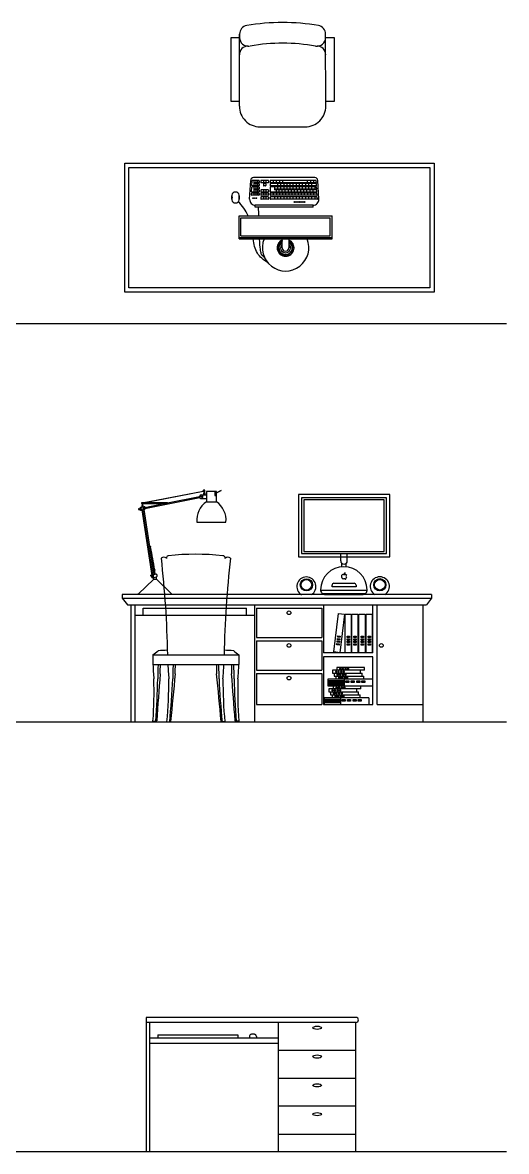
# Model space of a CAD drawing. Header units: millimetres. Extents: x 46 to 20372, y 30 to 14100.
# Drawn here: x 17557 to 20372, y 7532 to 14100 of the extents above; entities that cross this region are included whole.
import ezdxf

# ---------------------------------------------------------------- set-up
doc = ezdxf.new("R2010")
doc.units = ezdxf.units.MM
doc.layers.get('0').update_dxf_attribs({"color": 250})

msp = doc.modelspace()

# ---------------------------------------------------------------- hatches: boundary and pattern name
h = msp.add_hatch()
h.set_pattern_fill('HEX', color=256, scale=25, angle=135, style=0)
h.set_pattern_definition([(135, (23818.575, -806.836), (-3.8273277, -3.8273277), [3.125, -6.25]), (255, (23818.575, -806.836), (5.228227, -1.4008992), [3.125, -6.25]), (195, (23816.3655, -804.6264), (1.4008992, -5.228227), [3.125, -6.25])])
h.paths.add_polyline_path([(19106.7, 12834.6), (19106.7, 12823.5, -3.823416), (19068.3, 12823.5), (19068.3, 12834.6, 4.924372)])
h = msp.add_hatch()
h.set_pattern_fill('ANSI31', color=256, scale=100, angle=45, style=0)
h.set_pattern_definition([(90, (7099.237, 5752.57), (-12.5, 2e-15), [])])
h.paths.add_polyline_path([(19301.1, 10778.1, 0.174259), (19318.9, 10771.7), (19533.9, 10771.7, 0.174259), (19551.6, 10778.1)])

# ---------------------------------------------------------------- linework, layer by layer
for p, q in [((18818.7, 13613.1), (18819.7, 14033.1)), ((19321.3, 13613.1), (19320.4, 14033.1)), ((18878.4, 13071.7), (18884.4, 13181.6)), ((18889.6, 13115.1), (18891.1, 13142.8)), ((18891.5, 13151.6), (18893, 13179.3)), ((18931.9, 13144.6), (18892.9, 13144.6)), ((18931.9, 13149.6), (18893.4, 13149.6)), ((18931.9, 13181.1), (18894.9, 13181.1)), ((19258.4, 13198.1), (18900.9, 13198.1)), ((18903.3, 13181.1), (18903.3, 13149.6)), ((18931.9, 13167.9), (18903.3, 13167.9)), ((18931.9, 13162.8), (18903.3, 13162.8)), ((18903.3, 13144.6), (18903.3, 13113.1)), ((18913.5, 13181.1), (18913.5, 13167.9)), ((18913.5, 13162.8), (18913.5, 13149.6)), ((18913.5, 13144.6), (18913.5, 13131.4)), ((18923.6, 13181.1), (18923.6, 13167.9)), ((18923.6, 13162.8), (18923.6, 13149.6)), ((18923.6, 13144.6), (18923.6, 13131.4)), ((18933.8, 13179.2), (18933.8, 13169.8)), ((18933.8, 13161), (18933.8, 13151.5)), ((18933.8, 13142.7), (18933.8, 13133.2)), ((18943.4, 13179.2), (18943.4, 13169.8)), ((18986, 13181.1), (18945.2, 13181.1)), ((18986, 13167.9), (18945.2, 13167.9)), ((18958.2, 13181.1), (18958.2, 13167.9)), ((18958.2, 13161), (18958.2, 13151.5)), ((18971.2, 13162.8), (18960.1, 13162.8)), ((18971.2, 13149.6), (18960.1, 13149.6)), ((18973, 13181.1), (18973, 13167.9)), ((18973, 13161), (18973, 13151.5)), ((18987.9, 13179.2), (18987.9, 13169.8)), ((18997.5, 13179.2), (18997.5, 13169.8)), ((18997.5, 13161), (18997.5, 13151.5)), ((18997.5, 13142.7), (18997.5, 13115)), ((19264.3, 13181.1), (18999.3, 13181.1)), ((19264.8, 13167.9), (18999.3, 13167.9)), ((19265.3, 13162.8), (18999.3, 13162.8)), ((19265.8, 13149.6), (18999.3, 13149.6)), ((19266.3, 13144.6), (18999.3, 13144.6)), ((19015.2, 13181.1), (19015.2, 13167.9)), ((19022.2, 13144.6), (19022.2, 13126.3)), ((19033.3, 13181.1), (19033.3, 13167.9)), ((19040.2, 13162.8), (19040.2, 13149.6)), ((19040.2, 13144.6), (19040.2, 13131.4)), ((19051.3, 13181.1), (19051.3, 13167.9)), ((19058.3, 13162.8), (19058.3, 13149.6)), ((19058.3, 13144.6), (19058.3, 13131.4)), ((19069.4, 13181.1), (19069.4, 13167.9)), ((19076.4, 13162.8), (19076.4, 13149.6)), ((19076.4, 13144.6), (19076.4, 13131.4)), ((19094.4, 13162.8), (19094.4, 13149.6)), ((19094.4, 13144.6), (19094.4, 13131.4)), ((19112.5, 13162.8), (19112.5, 13149.6)), ((19112.5, 13144.6), (19112.5, 13131.4)), ((19130.5, 13162.8), (19130.5, 13149.6)), ((19130.5, 13144.6), (19130.5, 13131.4)), ((19148.6, 13162.8), (19148.6, 13149.6)), ((19148.6, 13144.6), (19148.6, 13131.4)), ((19166.7, 13162.8), (19166.7, 13149.6)), ((19166.7, 13144.6), (19166.7, 13131.4)), ((19184.7, 13162.8), (19184.7, 13149.6)), ((19184.7, 13144.6), (19184.7, 13131.4)), ((19202.8, 13162.8), (19202.8, 13149.6)), ((19202.8, 13144.6), (19202.8, 13131.4)), ((19213.9, 13181.1), (19213.9, 13167.9)), ((19220.8, 13162.8), (19220.8, 13149.6)), ((19220.8, 13144.6), (19220.8, 13131.4)), ((19231.9, 13181.1), (19231.9, 13167.9)), ((19238.9, 13162.8), (19238.9, 13149.6)), ((19238.9, 13144.6), (19238.9, 13131.4)), ((19250.2, 13181.1), (19250.2, 13167.9)), ((19257.2, 13144.6), (19257.2, 13131.4)), ((19266.7, 13169.9), (19266.2, 13179.3)), ((19267.7, 13151.6), (19267.1, 13161.1)), ((19268.6, 13133.3), (19268.1, 13142.8)), ((19280.8, 13071.7), (19274.9, 13181.6)), ((18774, 13072.9), (18774, 13091.2)), ((18818.3, 13091.2), (18818.3, 13072.9)), ((18888.6, 13096.8), (18889.1, 13106.3)), ((18931.9, 13094.8), (18890.5, 13094.8)), ((18931.9, 13108), (18891, 13108)), ((18931.9, 13113.1), (18891.4, 13113.1)), ((18931.9, 13131.4), (18903.3, 13131.4)), ((18931.9, 13126.3), (18903.3, 13126.3)), ((18903.3, 13108), (18903.3, 13094.8)), ((18913.5, 13126.3), (18913.5, 13113.1)), ((18913.5, 13108), (18913.5, 13094.8)), ((18923.6, 13126.3), (18923.6, 13113.1)), ((18923.6, 13108), (18923.6, 13094.8)), ((18933.8, 13124.4), (18933.8, 13115)), ((18933.8, 13106.2), (18933.8, 13096.7)), ((18943.4, 13124.4), (18943.4, 13115)), ((18943.4, 13106.2), (18943.4, 13096.7)), ((18943.4, 13083.4), (18943.4, 13073.9)), ((18986, 13126.3), (18945.2, 13126.3)), ((18986, 13113.1), (18945.2, 13113.1)), ((18986, 13108), (18945.2, 13108)), ((18986, 13094.8), (18945.2, 13094.8)), ((18986, 13085.3), (18945.2, 13085.3)), ((18986, 13072.1), (18945.2, 13072.1)), ((18958.2, 13126.3), (18958.2, 13113.1)), ((18958.2, 13108), (18958.2, 13094.8)), ((18958.2, 13085.3), (18958.2, 13072.1)), ((18973, 13126.3), (18973, 13113.1)), ((18973, 13108), (18973, 13094.8)), ((18973, 13085.3), (18973, 13072.1)), ((18987.9, 13124.4), (18987.9, 13115)), ((18987.9, 13106.2), (18987.9, 13096.7)), ((18987.9, 13083.4), (18987.9, 13073.9)), ((18997.5, 13106.2), (18997.5, 13096.7)), ((18997.5, 13083.4), (18997.5, 13073.9)), ((19267.8, 13113.1), (18999.3, 13113.1)), ((19268.2, 13108), (18999.3, 13108)), ((19268.8, 13094.8), (18999.3, 13094.8)), ((19270.2, 13085.3), (18999.3, 13085.3)), ((19270.7, 13072.1), (18999.3, 13072.1)), ((19015.6, 13108), (19015.6, 13094.8)), ((19266.8, 13131.4), (19022.2, 13131.4)), ((19267.3, 13126.3), (19022.2, 13126.3)), ((19022.2, 13085.3), (19022.2, 13072.1)), ((19031.7, 13126.3), (19031.7, 13113.1)), ((19033.7, 13108), (19033.7, 13094.8)), ((19040.2, 13085.3), (19040.2, 13072.1)), ((19047.4, 13126.3), (19047.4, 13113.1)), ((19051.8, 13108), (19051.8, 13094.8)), ((19058.3, 13085.3), (19058.3, 13072.1)), ((19065.4, 13126.3), (19065.4, 13113.1)), ((19069.8, 13108), (19069.8, 13094.8)), ((19076.4, 13085.3), (19076.4, 13072.1)), ((19083.5, 13126.3), (19083.5, 13113.1)), ((19087.9, 13108), (19087.9, 13094.8)), ((19094.4, 13085.3), (19094.4, 13072.1)), ((19101.5, 13126.3), (19101.5, 13113.1)), ((19105.9, 13108), (19105.9, 13094.8)), ((19112.5, 13085.3), (19112.5, 13072.1)), ((19119.6, 13126.3), (19119.6, 13113.1)), ((19124, 13108), (19124, 13094.8)), ((19130.5, 13085.3), (19130.5, 13072.1)), ((19137.7, 13126.3), (19137.7, 13113.1)), ((19142.1, 13108), (19142.1, 13094.8)), ((19148.6, 13085.3), (19148.6, 13072.1)), ((19155.7, 13126.3), (19155.7, 13113.1)), ((19160.1, 13108), (19160.1, 13094.8)), ((19166.7, 13085.3), (19166.7, 13072.1)), ((19173.8, 13126.3), (19173.8, 13113.1)), ((19178.2, 13108), (19178.2, 13094.8)), ((19184.7, 13085.3), (19184.7, 13072.1)), ((19191.8, 13126.3), (19191.8, 13113.1)), ((19196.2, 13108), (19196.2, 13094.8)), ((19202.8, 13085.3), (19202.8, 13072.1)), ((19209.9, 13126.3), (19209.9, 13113.1)), ((19214.3, 13108), (19214.3, 13094.8)), ((19220.8, 13085.3), (19220.8, 13072.1)), ((19228, 13126.3), (19228, 13113.1)), ((19232.4, 13108), (19232.4, 13094.8)), ((19238.9, 13085.3), (19238.9, 13072.1)), ((19246, 13126.3), (19246, 13113.1)), ((19250.6, 13108), (19250.6, 13094.8)), ((19257.2, 13085.3), (19257.2, 13072.1)), ((19269.6, 13115.1), (19269.1, 13124.5)), ((19270.6, 13096.8), (19270.1, 13106.3)), ((19272.6, 13074), (19272.1, 13083.5)), ((19247.8, 13036.9), (18911.4, 13036.9)), ((18911.4, 13025.1), (18911.4, 13036.9)), ((19247.8, 13025.1), (18911.4, 13025.1)), ((19247.8, 13025.1), (19247.8, 13036.9)), ((18817.5, 12975.3), (19357.5, 12975.3)), ((18817.5, 12841.1), (18817.5, 12975.3)), ((18827.5, 12963.2), (19347.5, 12963.2)), ((18827.5, 12859.3), (18827.5, 12963.2)), ((19347.5, 12859.3), (19347.5, 12963.2)), ((19357.5, 12841.1), (19357.5, 12975.3)), ((18817.5, 12849.7), (19357.5, 12849.7)), ((18817.5, 12841.1), (19357.5, 12841.1)), ((18827.5, 12859.3), (19347.5, 12859.3)), ((19068.3, 12789.4), (19068.3, 12841.1)), ((19106.7, 12841.1), (19106.7, 12789.4)), ((46.1, 12349.5), (20372.3, 12349.5)), ((18253.3, 11305.4), (18607.3, 11373.8)), ((18259.1, 11305.2), (18607.5, 11372.5)), ((18615.3, 11379.3), (18609, 11378.3)), ((18609.2, 11378.4), (18609.2, 11378.3)), ((18609.3, 11372.7), (18616, 11373.9)), ((18611.9, 11373), (18610.7, 11351.3)), ((18612, 11378.8), (18612, 11378.8)), ((18615.4, 11373.8), (18616.7, 11351.3)), ((18685.1, 11371.4), (18626.6, 11371.4)), ((18626.6, 11371.4), (18626.6, 11311.7)), ((18676.7, 11371.4), (18676.7, 11347.8)), ((18679.4, 11361.4), (18712.1, 11378.1)), ((18712.1, 11377.3), (18679.4, 11360.6)), ((18679.4, 11347.8), (18679.4, 11371.4)), ((18685.1, 11311.7), (18685.1, 11371.4)), ((18712.1, 11378.1), (18712.1, 11377.3)), ((18250.8, 11301.5), (18253.2, 11301.6)), ((18253.2, 11305.5), (18251.2, 11305.5)), ((18252.8, 11301.6), (18251.5, 11279.4)), ((18254.2, 11302.5), (18254.3, 11305.1)), ((18254.5, 11302.5), (18257.1, 11280.7)), ((18257.5, 11302.4), (18257.6, 11305.2)), ((18258.1, 11277.1), (18380.3, 11301.3)), ((18259.5, 11270.6), (18588.3, 11335.6)), ((18260.8, 11302.2), (18260.9, 11305.2)), ((18264.1, 11302.1), (18264.3, 11305.2)), ((18267.5, 11302), (18267.6, 11305.3)), ((18270.8, 11301.9), (18270.9, 11305.3)), ((18274.1, 11301.7), (18274.2, 11305.3)), ((18277.4, 11301.6), (18277.5, 11305.4)), ((18280.7, 11301.5), (18280.9, 11305.4)), ((18284, 11301.4), (18284.2, 11305.4)), ((18287.3, 11301.3), (18287.5, 11305.4)), ((18290.7, 11301.3), (18290.8, 11305.4)), ((18294, 11301.2), (18294.1, 11305.4)), ((18297.3, 11301.1), (18297.5, 11305.5)), ((18300.6, 11301), (18300.8, 11305.5)), ((18303.9, 11301), (18304.1, 11305.5)), ((18307.2, 11300.9), (18307.4, 11305.5)), ((18310.6, 11300.9), (18310.7, 11305.5)), ((18313.9, 11300.8), (18314.1, 11305.5)), ((18317.2, 11300.8), (18317.4, 11305.5)), ((18320.5, 11300.8), (18320.7, 11305.5)), ((18323.8, 11300.8), (18324, 11305.5)), ((18327.2, 11300.7), (18327.3, 11305.5)), ((18330.5, 11300.7), (18330.7, 11305.5)), ((18333.8, 11300.7), (18334, 11305.5)), ((18337.1, 11300.7), (18337.3, 11305.5)), ((18340.4, 11300.7), (18340.6, 11305.4)), ((18343.7, 11300.8), (18343.9, 11305.4)), ((18347.1, 11300.8), (18347.2, 11305.4)), ((18350.4, 11300.8), (18350.6, 11305.4)), ((18353.7, 11300.8), (18353.9, 11305.4)), ((18357, 11300.9), (18357.2, 11305.3)), ((18360.3, 11300.9), (18360.5, 11305.3)), ((18363.7, 11301), (18363.8, 11305.3)), ((18367, 11301), (18367.2, 11305.3)), ((18370.3, 11301.1), (18370.5, 11305.2)), ((18373.6, 11301.2), (18373.8, 11305.2)), ((18377, 11301.3), (18377.1, 11305.2)), ((18380.3, 11301.3), (18380.4, 11305.1)), ((18383.6, 11301.4), (18383.7, 11305.1)), ((18386.9, 11301.5), (18387.1, 11305.1)), ((18390.3, 11301.6), (18390.4, 11305)), ((18393.6, 11301.7), (18393.7, 11305)), ((18396.9, 11301.9), (18397, 11304.9)), ((18400.5, 11305.5), (18406.1, 11305.4)), ((18400.8, 11305.4), (18587.3, 11342)), ((18406.3, 11302), (18400.9, 11301.9)), ((18594, 11337.7), (18593.5, 11338)), ((18597.8, 11343.7), (18594, 11337.7)), ((18595.9, 11329.8), (18626.6, 11329.8)), ((18596.4, 11351.3), (18626.6, 11351.3)), ((18597.3, 11344), (18597.8, 11343.8)), ((18626.6, 11311.7), (18685.1, 11311.7)), ((18676.7, 11347.8), (18679.4, 11347.8)), ((18232.4, 11266.2), (18238.9, 11266.2)), ((18232.7, 11270.1), (18237.8, 11270.1)), ((18242.4, 11272.1), (18242.9, 11272.4)), ((18245, 11267.8), (18242.4, 11272.1)), ((18242.9, 11272.4), (18245.5, 11268.2)), ((18265.5, 11282.6), (18243.3, 11277.5)), ((18245.5, 11268.2), (18245, 11267.8)), ((18245.3, 11262.4), (18268.1, 11268.2)), ((18251.5, 11264), (18309.7, 10883.3)), ((18252.8, 11264.3), (18310.9, 10884.2)), ((18254, 11264.6), (18312.2, 10884.7)), ((18261.8, 11266.6), (18320, 10886.5)), ((18571.3, 11192.3), (18740.4, 11192.3)), ((18301.3, 11050.6), (18294.9, 11050.6)), ((18301.6, 11046.7), (18295.5, 11046.7)), ((18298.6, 11042), (18301.8, 11045.2)), ((18299.7, 11036), (18303.1, 11039.4)), ((18300.8, 11030.1), (18304.3, 11033.6)), ((18301.9, 11024.1), (18305.6, 11027.8)), ((18303, 11018.2), (18306.8, 11022)), ((18304.1, 11012.3), (18308, 11016.2)), ((18305.2, 11006.3), (18309.2, 11010.3)), ((18306.3, 11000.4), (18310.3, 11004.5)), ((18307.4, 10994.5), (18311.5, 10998.6)), ((18308.5, 10988.5), (18312.6, 10992.7)), ((18309.6, 10982.6), (18313.7, 10986.8)), ((18310.7, 10976.7), (18314.8, 10980.8)), ((18311.9, 10970.8), (18315.9, 10974.9)), ((18394.8, 10988), (18394.8, 10980.8)), ((18736.6, 10980.8), (18736.6, 10983)), ((19408.1, 10968), (19408.1, 11010.4)), ((19446.5, 10968), (19446.5, 11010.4)), ((18313, 10964.9), (18317, 10968.9)), ((18314.1, 10959), (18318, 10962.9)), ((18315.3, 10953.1), (18319.1, 10956.9)), ((18316.4, 10947.2), (18320.1, 10950.9)), ((18317.6, 10941.4), (18321.1, 10944.8)), ((18318.8, 10935.5), (18322, 10938.8)), ((18319.9, 10929.6), (18323, 10932.7)), ((18322, 10911.1), (18320.8, 10886.7)), ((18321.1, 10923.7), (18323.9, 10926.6)), ((18327.2, 10916.7), (18321.5, 10915)), ((18322.3, 10917.9), (18324.8, 10920.5)), ((18322.3, 10911.1), (18328.1, 10913)), ((18323.8, 10911.6), (18326.3, 10887.9)), ((19414.5, 10933), (19414.5, 10953.7)), ((19440.1, 10932.8), (19440.1, 10953.7)), ((18320.8, 10860.6), (18229.2, 10774.3)), ((18303.1, 10880.1), (18307.4, 10880.1)), ((18303.5, 10884), (18309.6, 10884)), ((18310.9, 10877.5), (18311.1, 10878.1)), ((18315.6, 10875.9), (18310.9, 10877.5)), ((18311, 10878.1), (18315.7, 10876.5)), ((18334.7, 10889.9), (18312.5, 10884.8)), ((18314.6, 10869.7), (18337.3, 10875.5)), ((18315.7, 10876.5), (18315.6, 10875.9)), ((18320.8, 10860.6), (18320.8, 10871.3)), ((18320.8, 10860.6), (18336.7, 10860.6)), ((18336.7, 10860.6), (18336.7, 10875.3)), ((18425.6, 10774.3), (18336.7, 10860.6)), ((18227.9, 10773), (18227.9, 10771.7)), ((18229.2, 10774.3), (18425.6, 10774.3)), ((18426.9, 10771.7), (18426.9, 10773)), ((19290.9, 10798.1), (19561.8, 10798.1)), ((19301.1, 10778.1), (19551.6, 10778.1)), ((19357.9, 10816.1), (19357.9, 10826.2)), ((19497.7, 10816.1), (19357.9, 10816.1)), ((19369.1, 10837.3), (19486.5, 10837.3)), ((19497.7, 10826.2), (19497.7, 10816.1)), ((19936.4, 10771.7), (18137.4, 10771.7)), ((18137.4, 10771.7), (18137.4, 10751.7)), ((18137.4, 10751.7), (19936.4, 10751.7)), ((18137.4, 10751.7), (18167.4, 10711.7)), ((18167.4, 10711.7), (19907.4, 10711.7)), ((18187.4, 10711.7), (18187.4, 10031.7)), ((18211.4, 10031.7), (18211.4, 10711.7)), ((18907.4, 10711.7), (18907.4, 10031.7)), ((19307.4, 10711.7), (19307.4, 10433.7)), ((19318.9, 10771.7), (19533.9, 10771.7)), ((19595.4, 10433.7), (19595.4, 10711.7)), ((19619.4, 10131.7), (19619.4, 10711.7)), ((19886.4, 10711.7), (19886.4, 10031.7)), ((19936.4, 10751.7), (19906.4, 10711.7)), ((19936.4, 10771.7), (19936.4, 10751.7)), ((18211.4, 10651.7), (18907.4, 10651.7)), ((18259.4, 10651.7), (18259.4, 10691.7)), ((18259.4, 10691.7), (18859.4, 10691.7)), ((18859.4, 10651.7), (18859.4, 10691.7)), ((18917.4, 10691.7), (18917.4, 10521.7)), ((18917.4, 10691.7), (19297.4, 10691.7)), ((19297.4, 10691.7), (19297.4, 10521.7)), ((19368.5, 10437.9), (19395.1, 10661.1)), ((19395.1, 10661.1), (19430.5, 10656.8)), ((19430.5, 10656.8), (19404, 10433.7)), ((19433.6, 10433.7), (19433.6, 10658.4)), ((19433.6, 10658.4), (19469.2, 10658.4)), ((19469.2, 10658.4), (19469.2, 10433.7)), ((19473, 10433.7), (19473, 10658.4)), ((19473, 10658.4), (19508.7, 10658.4)), ((19508.7, 10658.4), (19508.7, 10433.7)), ((19514.4, 10433.7), (19514.4, 10658.4)), ((19514.4, 10658.4), (19550, 10658.4)), ((19550, 10658.4), (19550, 10433.7)), ((19555.7, 10658.4), (19591.4, 10658.4)), ((19555.7, 10433.7), (19555.7, 10658.4)), ((19591.4, 10658.4), (19591.4, 10433.7)), ((18917.4, 10521.7), (19297.4, 10521.7)), ((19389, 10509.1), (19389.9, 10516.3)), ((19389.9, 10516.3), (19403.3, 10514.7)), ((19390.9, 10524.7), (19391.7, 10532)), ((19404.3, 10523.1), (19390.9, 10524.7)), ((19391.7, 10532), (19405.1, 10530.4)), ((19403.3, 10514.7), (19402.4, 10507.5)), ((19405.1, 10530.4), (19404.3, 10523.1)), ((19445.5, 10522.6), (19445.5, 10529.9)), ((19445.5, 10529.9), (19459, 10529.9)), ((19459, 10522.6), (19445.5, 10522.6)), ((19445.5, 10506.8), (19445.5, 10514.1)), ((19445.5, 10514.1), (19459, 10514.1)), ((19459, 10529.9), (19459, 10522.6)), ((19459, 10514.1), (19459, 10506.8)), ((19484.9, 10522.6), (19484.9, 10529.9)), ((19484.9, 10529.9), (19498.4, 10529.9)), ((19498.4, 10522.6), (19484.9, 10522.6)), ((19484.9, 10506.8), (19484.9, 10514.1)), ((19484.9, 10514.1), (19498.4, 10514.1)), ((19498.4, 10529.9), (19498.4, 10522.6)), ((19498.4, 10514.1), (19498.4, 10506.8)), ((19526.3, 10522.6), (19526.3, 10529.9)), ((19526.3, 10529.9), (19539.8, 10529.9)), ((19539.8, 10522.6), (19526.3, 10522.6)), ((19526.3, 10506.8), (19526.3, 10514.1)), ((19526.3, 10514.1), (19539.8, 10514.1)), ((19539.8, 10529.9), (19539.8, 10522.6)), ((19539.8, 10514.1), (19539.8, 10506.8)), ((19567.6, 10522.6), (19567.6, 10529.9)), ((19567.6, 10529.9), (19581.1, 10529.9)), ((19581.1, 10522.6), (19567.6, 10522.6)), ((19567.6, 10506.8), (19567.6, 10514.1)), ((19567.6, 10514.1), (19581.1, 10514.1)), ((19581.1, 10529.9), (19581.1, 10522.6)), ((19581.1, 10514.1), (19581.1, 10506.8)), ((18917.4, 10501.7), (19297.4, 10501.7)), ((18917.4, 10501.7), (18917.4, 10331.7)), ((19297.4, 10501.7), (19297.4, 10331.7)), ((19385.5, 10479.5), (19386.3, 10486.7)), ((19398.9, 10477.9), (19385.5, 10479.5)), ((19386.3, 10486.7), (19399.8, 10485.1)), ((19387.3, 10495.2), (19388.2, 10502.4)), ((19400.8, 10493.6), (19387.3, 10495.2)), ((19388.2, 10502.4), (19401.6, 10500.8)), ((19402.4, 10507.5), (19389, 10509.1)), ((19399.8, 10485.1), (19398.9, 10477.9)), ((19401.6, 10500.8), (19400.8, 10493.6)), ((19459, 10506.8), (19445.5, 10506.8)), ((19445.5, 10492.8), (19445.5, 10500.1)), ((19445.5, 10500.1), (19459, 10500.1)), ((19459, 10492.8), (19445.5, 10492.8)), ((19445.5, 10477), (19445.5, 10484.3)), ((19445.5, 10484.3), (19459, 10484.3)), ((19459, 10477), (19445.5, 10477)), ((19459, 10500.1), (19459, 10492.8)), ((19459, 10484.3), (19459, 10477)), ((19498.4, 10506.8), (19484.9, 10506.8)), ((19484.9, 10492.8), (19484.9, 10500.1)), ((19484.9, 10500.1), (19498.4, 10500.1)), ((19498.4, 10492.8), (19484.9, 10492.8)), ((19484.9, 10477), (19484.9, 10484.3)), ((19484.9, 10484.3), (19498.4, 10484.3)), ((19498.4, 10477), (19484.9, 10477)), ((19498.4, 10500.1), (19498.4, 10492.8)), ((19498.4, 10484.3), (19498.4, 10477)), ((19539.8, 10506.8), (19526.3, 10506.8)), ((19526.3, 10492.8), (19526.3, 10500.1)), ((19526.3, 10500.1), (19539.8, 10500.1)), ((19539.8, 10492.8), (19526.3, 10492.8)), ((19526.3, 10477), (19526.3, 10484.3)), ((19526.3, 10484.3), (19539.8, 10484.3)), ((19539.8, 10477), (19526.3, 10477)), ((19539.8, 10500.1), (19539.8, 10492.8)), ((19539.8, 10484.3), (19539.8, 10477)), ((19581.1, 10506.8), (19567.6, 10506.8)), ((19567.6, 10492.8), (19567.6, 10500.1)), ((19567.6, 10500.1), (19581.1, 10500.1)), ((19581.1, 10492.8), (19567.6, 10492.8)), ((19567.6, 10477), (19567.6, 10484.3)), ((19567.6, 10484.3), (19581.1, 10484.3)), ((19581.1, 10477), (19567.6, 10477)), ((19581.1, 10500.1), (19581.1, 10492.8)), ((19581.1, 10484.3), (19581.1, 10477)), ((18315.7, 10421.6), (18815.7, 10421.6)), ((18315.7, 10421.6), (18315.7, 10363.9)), ((18815.7, 10421.6), (18815.7, 10363.9)), ((19595.4, 10433.7), (19307.4, 10433.7)), ((19307.4, 10409.7), (19307.4, 10131.7)), ((19595.4, 10409.7), (19307.4, 10409.7)), ((19404, 10433.7), (19368.5, 10437.9)), ((19595.4, 10131.7), (19595.4, 10409.7)), ((18315.7, 10363.9), (18815.7, 10363.9)), ((18917.4, 10331.7), (19297.4, 10331.7)), ((19547.5, 10331.2), (19360.9, 10331.2)), ((19360.9, 10331.2), (19360.9, 10314.1)), ((19360.9, 10314.1), (19532.8, 10314.1)), ((19370, 10314.1), (19370, 10297.1)), ((19377, 10324.8), (19377, 10319.7)), ((19385.6, 10324.8), (19377, 10324.8)), ((19377, 10319.7), (19385.6, 10319.7)), ((19547.5, 10348.2), (19384.8, 10348.2)), ((19384.8, 10348.2), (19384.8, 10331.2)), ((19385.6, 10319.7), (19385.6, 10324.8)), ((19391.5, 10324.8), (19391.5, 10319.7)), ((19400.1, 10324.8), (19391.5, 10324.8)), ((19391.5, 10319.7), (19400.1, 10319.7)), ((19400.1, 10319.7), (19400.1, 10324.8)), ((19400.9, 10341.9), (19400.9, 10336.7)), ((19409.4, 10341.9), (19400.9, 10341.9)), ((19400.9, 10336.7), (19409.4, 10336.7)), ((19407.8, 10324.8), (19407.8, 10319.7)), ((19416.3, 10324.8), (19407.8, 10324.8)), ((19407.8, 10319.7), (19416.3, 10319.7)), ((19409.4, 10336.7), (19409.4, 10341.9)), ((19415.4, 10341.9), (19415.4, 10336.7)), ((19424, 10341.9), (19415.4, 10341.9)), ((19415.4, 10336.7), (19424, 10336.7)), ((19416.3, 10319.7), (19416.3, 10324.8)), ((19422.3, 10324.8), (19422.3, 10319.7)), ((19430.8, 10324.8), (19422.3, 10324.8)), ((19422.3, 10319.7), (19430.8, 10319.7)), ((19424, 10336.7), (19424, 10341.9)), ((19430.8, 10319.7), (19430.8, 10324.8)), ((19431.6, 10341.9), (19431.6, 10336.7)), ((19440.2, 10341.9), (19431.6, 10341.9)), ((19431.6, 10336.7), (19440.2, 10336.7)), ((19440.2, 10336.7), (19440.2, 10341.9)), ((19446.1, 10341.9), (19446.1, 10336.7)), ((19454.7, 10341.9), (19446.1, 10341.9)), ((19446.1, 10336.7), (19454.7, 10336.7)), ((19454.7, 10336.7), (19454.7, 10341.9)), ((19523.7, 10314.1), (19523.7, 10331.2)), ((19532.8, 10297.1), (19532.8, 10314.1)), ((19547.5, 10331.2), (19547.5, 10348.2)), ((18917.4, 10311.7), (19297.4, 10311.7)), ((18917.4, 10311.7), (18917.4, 10131.7)), ((19297.4, 10311.7), (19297.4, 10131.7)), ((19593.7, 10280), (19333.9, 10280)), ((19333.9, 10280), (19333.9, 10241.3)), ((19333.9, 10272.1), (19429.9, 10272.1)), ((19333.9, 10265.5), (19429.9, 10265.5)), ((19333.9, 10258.9), (19429.9, 10258.9)), ((19333.9, 10252.3), (19429.9, 10252.3)), ((19370, 10297.1), (19541.9, 10297.1)), ((19379.1, 10297.1), (19379.1, 10280)), ((19386.1, 10307.7), (19386.1, 10302.6)), ((19394.7, 10307.7), (19386.1, 10307.7)), ((19386.1, 10302.6), (19394.7, 10302.6)), ((19394.7, 10302.6), (19394.7, 10307.7)), ((19395.2, 10290.7), (19395.2, 10285.6)), ((19403.8, 10290.7), (19395.2, 10290.7)), ((19395.2, 10285.6), (19403.8, 10285.6)), ((19400.6, 10307.7), (19400.6, 10302.6)), ((19409.2, 10307.7), (19400.6, 10307.7)), ((19400.6, 10302.6), (19409.2, 10302.6)), ((19403.8, 10285.6), (19403.8, 10290.7)), ((19409.2, 10302.6), (19409.2, 10307.7)), ((19409.7, 10290.7), (19409.7, 10285.6)), ((19418.3, 10290.7), (19409.7, 10290.7)), ((19409.7, 10285.6), (19418.3, 10285.6)), ((19416.9, 10307.7), (19416.9, 10302.6)), ((19425.4, 10307.7), (19416.9, 10307.7)), ((19416.9, 10302.6), (19425.4, 10302.6)), ((19418.3, 10285.6), (19418.3, 10290.7)), ((19425.4, 10302.6), (19425.4, 10307.7)), ((19426, 10290.7), (19426, 10285.6)), ((19434.5, 10290.7), (19426, 10290.7)), ((19426, 10285.6), (19434.5, 10285.6)), ((19429.9, 10241.3), (19429.9, 10280)), ((19431.4, 10307.7), (19431.4, 10302.6)), ((19439.9, 10307.7), (19431.4, 10307.7)), ((19431.4, 10302.6), (19439.9, 10302.6)), ((19434.5, 10285.6), (19434.5, 10290.7)), ((19438.6, 10259.4), (19438.6, 10269.9)), ((19438.6, 10269.9), (19456, 10269.9)), ((19456, 10259.4), (19438.6, 10259.4)), ((19439.9, 10302.6), (19439.9, 10307.7)), ((19440.5, 10290.7), (19440.5, 10285.6)), ((19449, 10290.7), (19440.5, 10290.7)), ((19440.5, 10285.6), (19449, 10285.6)), ((19449, 10285.6), (19449, 10290.7)), ((19456, 10269.9), (19456, 10259.4)), ((19468.2, 10259.4), (19468.2, 10269.9)), ((19468.2, 10269.9), (19485.6, 10269.9)), ((19485.6, 10259.4), (19468.2, 10259.4)), ((19485.6, 10269.9), (19485.6, 10259.4)), ((19501.3, 10259.4), (19501.3, 10269.9)), ((19501.3, 10269.9), (19518.7, 10269.9)), ((19518.7, 10259.4), (19501.3, 10259.4)), ((19518.7, 10269.9), (19518.7, 10259.4)), ((19530.9, 10259.4), (19530.9, 10269.9)), ((19530.9, 10269.9), (19548.3, 10269.9)), ((19548.3, 10259.4), (19530.9, 10259.4)), ((19541.9, 10280), (19541.9, 10297.1)), ((19548.3, 10269.9), (19548.3, 10259.4)), ((19333.9, 10245.7), (19429.9, 10245.7)), ((19333.9, 10241.3), (19593.7, 10241.3)), ((19526.1, 10222.9), (19339.5, 10222.9)), ((19339.5, 10222.9), (19339.5, 10205.8)), ((19339.5, 10205.8), (19511.4, 10205.8)), ((19348.6, 10205.8), (19348.6, 10188.8)), ((19348.6, 10188.8), (19520.5, 10188.8)), ((19355.6, 10216.5), (19355.6, 10211.4)), ((19364.1, 10216.5), (19355.6, 10216.5)), ((19355.6, 10211.4), (19364.1, 10211.4)), ((19357.7, 10188.8), (19357.7, 10171.7)), ((19363.4, 10240), (19363.4, 10222.9)), ((19364.1, 10211.4), (19364.1, 10216.5)), ((19364.7, 10199.5), (19364.7, 10194.3)), ((19373.3, 10199.5), (19364.7, 10199.5)), ((19364.7, 10194.3), (19373.3, 10194.3)), ((19370.1, 10216.5), (19370.1, 10211.4)), ((19378.7, 10216.5), (19370.1, 10216.5)), ((19370.1, 10211.4), (19378.7, 10211.4)), ((19373.3, 10194.3), (19373.3, 10199.5)), ((19373.8, 10182.4), (19373.8, 10177.3)), ((19382.4, 10182.4), (19373.8, 10182.4)), ((19378.7, 10211.4), (19378.7, 10216.5)), ((19379.2, 10199.5), (19379.2, 10194.3)), ((19387.8, 10199.5), (19379.2, 10199.5)), ((19379.2, 10194.3), (19387.8, 10194.3)), ((19379.5, 10233.6), (19379.5, 10228.5)), ((19388, 10233.6), (19379.5, 10233.6)), ((19379.5, 10228.5), (19388, 10228.5)), ((19382.4, 10177.3), (19382.4, 10182.4)), ((19386.3, 10216.5), (19386.3, 10211.4)), ((19394.9, 10216.5), (19386.3, 10216.5)), ((19386.3, 10211.4), (19394.9, 10211.4)), ((19387.8, 10194.3), (19387.8, 10199.5)), ((19388, 10228.5), (19388, 10233.6)), ((19388.3, 10182.4), (19388.3, 10177.3)), ((19396.9, 10182.4), (19388.3, 10182.4)), ((19394, 10233.6), (19394, 10228.5)), ((19402.5, 10233.6), (19394, 10233.6)), ((19394, 10228.5), (19402.5, 10228.5)), ((19394.9, 10211.4), (19394.9, 10216.5)), ((19395.5, 10199.5), (19395.5, 10194.3)), ((19404, 10199.5), (19395.5, 10199.5)), ((19395.5, 10194.3), (19404, 10194.3)), ((19396.9, 10177.3), (19396.9, 10182.4)), ((19400.9, 10216.5), (19400.9, 10211.4)), ((19409.4, 10216.5), (19400.9, 10216.5)), ((19400.9, 10211.4), (19409.4, 10211.4)), ((19402.5, 10228.5), (19402.5, 10233.6)), ((19404, 10194.3), (19404, 10199.5)), ((19404.6, 10182.4), (19404.6, 10177.3)), ((19413.1, 10182.4), (19404.6, 10182.4)), ((19409.4, 10211.4), (19409.4, 10216.5)), ((19410, 10199.5), (19410, 10194.3)), ((19418.5, 10199.5), (19410, 10199.5)), ((19410, 10194.3), (19418.5, 10194.3)), ((19410.2, 10233.6), (19410.2, 10228.5)), ((19418.8, 10233.6), (19410.2, 10233.6)), ((19410.2, 10228.5), (19418.8, 10228.5)), ((19413.1, 10177.3), (19413.1, 10182.4)), ((19418.5, 10194.3), (19418.5, 10199.5)), ((19418.8, 10228.5), (19418.8, 10233.6)), ((19419.1, 10182.4), (19419.1, 10177.3)), ((19427.6, 10182.4), (19419.1, 10182.4)), ((19424.7, 10233.6), (19424.7, 10228.5)), ((19433.3, 10233.6), (19424.7, 10233.6)), ((19424.7, 10228.5), (19433.3, 10228.5)), ((19427.6, 10177.3), (19427.6, 10182.4)), ((19433.3, 10228.5), (19433.3, 10233.6)), ((19502.2, 10205.8), (19502.2, 10222.9)), ((19511.4, 10188.8), (19511.4, 10205.8)), ((19520.5, 10171.7), (19520.5, 10188.8)), ((19526.1, 10222.9), (19526.1, 10240)), ((18917.4, 10131.7), (19297.4, 10131.7)), ((19307.4, 10131.7), (19595.4, 10131.7)), ((19572.3, 10171.7), (19312.5, 10171.7)), ((19312.5, 10171.7), (19312.5, 10133)), ((19312.5, 10163.8), (19408.5, 10163.8)), ((19312.5, 10157.2), (19408.5, 10157.2)), ((19312.5, 10150.6), (19408.5, 10150.6)), ((19312.5, 10144), (19408.5, 10144)), ((19312.5, 10133), (19572.3, 10133)), ((19373.8, 10177.3), (19382.4, 10177.3)), ((19388.3, 10177.3), (19396.9, 10177.3)), ((19404.6, 10177.3), (19413.1, 10177.3)), ((19408.5, 10133), (19408.5, 10171.7)), ((19417.2, 10151.1), (19417.2, 10161.6)), ((19417.2, 10161.6), (19434.6, 10161.6)), ((19434.6, 10151.1), (19417.2, 10151.1)), ((19419.1, 10177.3), (19427.6, 10177.3)), ((19434.6, 10161.6), (19434.6, 10151.1)), ((19446.8, 10151.1), (19446.8, 10161.6)), ((19446.8, 10161.6), (19464.2, 10161.6)), ((19464.2, 10151.1), (19446.8, 10151.1)), ((19464.2, 10161.6), (19464.2, 10151.1)), ((19479.9, 10151.1), (19479.9, 10161.6)), ((19479.9, 10161.6), (19497.3, 10161.6)), ((19497.3, 10151.1), (19479.9, 10151.1)), ((19497.3, 10161.6), (19497.3, 10151.1)), ((19509.5, 10151.1), (19509.5, 10161.6)), ((19509.5, 10161.6), (19526.9, 10161.6)), ((19526.9, 10151.1), (19509.5, 10151.1)), ((19526.9, 10161.6), (19526.9, 10151.1)), ((19572.3, 10171.7), (19572.3, 10133)), ((19619.4, 10131.7), (19886.4, 10131.7)), ((46.1, 10031.7), (20372.3, 10031.7)), ((18316, 10035.9), (18332, 10035.9)), ((18332, 10035.9), (18337.4, 10037.2)), ((18397.1, 10031.7), (18413.1, 10031.7)), ((18413.1, 10031.7), (18418.5, 10033)), ((18718.3, 10031.7), (18712.8, 10033)), ((18734.3, 10031.7), (18718.3, 10031.7)), ((18799.4, 10035.9), (18793.9, 10037.2)), ((18815.4, 10035.9), (18799.4, 10035.9)), ((18907.4, 10031.7), (19886.4, 10031.7)), ((19496.5, 8311.7), (18276.5, 8311.7)), ((18276.5, 8311.7), (18276.5, 7531.7)), ((19496.5, 8281.7), (18276.5, 8281.7)), ((18296.5, 8281.7), (18296.5, 7531.7)), ((19046.5, 7531.7), (19046.5, 8281.7)), ((19496.5, 7531.7), (19496.5, 8281.7)), ((18344.6, 8210.9), (18809.8, 8210.9)), ((18344.6, 8210.9), (18344.6, 8191.7)), ((18809.8, 8210.9), (18809.8, 8191.7)), ((18296.5, 8191.7), (19046.5, 8191.7)), ((18296.5, 8161.7), (19046.5, 8161.7)), ((18876.6, 8199.6), (18876.6, 8191.7)), ((18917.9, 8199.7), (18917.9, 8191.7)), ((19496.5, 8119.2), (19046.5, 8119.2)), ((19496.5, 7956.7), (19046.5, 7956.7)), ((19496.5, 7794.2), (19046.5, 7794.2)), ((19046.5, 7631.7), (19496.5, 7631.7)), ((46.1, 7531.7), (20372.3, 7531.7))]:
    msp.add_line(p, q)
for points in [[(19320.4, 14012.8), (19320.4, 14033.1, 0.366075), (19278.7, 14082.4, 0.084275), (18861.4, 14082.4, 0.366075), (18819.7, 14033.1), (18819.7, 14012.8, 0.46492), (18878.2, 13963.5)], [(18869.2, 13962.8, 0.417056), (18818.7, 13912.8)], [(19321.3, 13912.8, 0.417056), (19270.9, 13962.8, 0.411377)], [(18818.7, 13613.1, 0.414214), (18938.7, 13493.1), (19201.3, 13493.1, 0.414214), (19321.3, 13613.1)]]:
    msp.add_lwpolyline(points, format="xyb")
for points in [[(18818.7, 14012.1), (18768.7, 14012.1), (18768.7, 13643.1), (18818.7, 13643.1)], [(19321.3, 13643.1), (19371.3, 13643.1), (19371.3, 14012.1), (19321.3, 14012.1)], [(19427.3, 10991.2), (19693.3, 10991.2), (19693.3, 11354.1), (19161.8, 11354.1), (19161.8, 10991.2), (19427.3, 10991.2)]]:
    msp.add_lwpolyline(points)
for points in [[(18151.3, 13281.7), (19951.3, 13281.7), (19951.3, 12531.7), (18151.3, 12531.7)], [(18176.3, 13256.7), (19926.3, 13256.7), (19926.3, 12556.7), (18176.3, 12556.7)], [(19180.9, 11010.4), (19674.1, 11010.4), (19674.1, 11334.9), (19180.9, 11334.9)], [(19193.7, 11023.2), (19661.3, 11023.2), (19661.3, 11322.1), (19193.7, 11322.1)]]:
    msp.add_lwpolyline(points, close=True)
for centre, radius in [((18898.3, 13077.8), 2.2), ((18907.9, 13077.8), 2.2), ((18917.5, 13077.8), 2.2), ((19139.4, 13056.2), 2.2), ((19149, 13056.2), 2.2), ((19158.6, 13056.2), 2.2), ((19168.2, 13056.2), 2.2), ((19177.7, 13056.2), 2.2), ((19187.3, 13056.2), 2.2), ((19196.9, 13056.2), 2.2), ((19208.5, 10828.3), 35.7), ((19208.5, 10828.3), 30.7), ((19635.7, 10829), 35.7), ((19635.7, 10829), 30.7), ((19107.4, 10666), 10.8), ((19107.4, 10476), 10.8), ((19644.6, 10476), 10.8), ((19107.4, 10286), 10.8)]:
    msp.add_circle(centre, radius)
for centre, radius, start, end in [((19270.4, 14012.8), 50, 260.26145, 359.99998), ((19071.3, 12853.1), 1126.6, 80.26145, 99.69466), ((18900.9, 13181.6), 16.5, 90, 180), ((18892.9, 13142.7), 1.87, 90, 176.90594), ((18893.4, 13151.5), 1.87, 176.90594, 270), ((18894.9, 13179.2), 1.87, 90, 176.90594), ((18931.9, 13179.2), 1.87, 360, 90), ((18931.9, 13169.8), 1.87, 270, 360), ((18931.9, 13161), 1.87, 360, 90), ((18931.9, 13151.5), 1.87, 270, 360), ((18931.9, 13142.7), 1.87, 360, 90), ((18945.2, 13179.2), 1.87, 90, 180), ((18945.2, 13169.8), 1.87, 180, 270), ((18960.1, 13161), 1.87, 90, 180), ((18960.1, 13151.5), 1.87, 180, 270), ((18971.2, 13161), 1.87, 360, 90), ((18971.2, 13151.5), 1.87, 270, 360), ((18986, 13179.2), 1.87, 360, 90), ((18986, 13169.8), 1.87, 270, 360), ((18999.3, 13179.2), 1.87, 90, 180), ((18999.3, 13169.8), 1.87, 180, 270), ((18999.3, 13161), 1.87, 90, 180), ((18999.3, 13151.5), 1.87, 180, 270), ((18999.3, 13142.7), 1.87, 90, 180), ((19258.4, 13181.6), 16.5, 0, 90), ((19264.3, 13179.2), 1.87, 3.09408, 90), ((19264.8, 13169.8), 1.87, 270, 3.09408), ((19265.3, 13161), 1.87, 3.09408, 90), ((19265.8, 13151.5), 1.87, 270, 3.09408), ((19266.3, 13142.7), 1.87, 3.09408, 90), ((18796.2, 13091.2), 22.2, 335.5382, 204.4618), ((18796.2, 13072.9), 22.2, 155.5382, 24.4618), ((18911.4, 13069.9), 33, 176.90594, 270), ((18890.5, 13096.7), 1.87, 176.90594, 270), ((18891, 13106.2), 1.87, 90, 176.90594), ((18891.4, 13115), 1.87, 176.90594, 270), ((18931.9, 13133.2), 1.87, 270, 360), ((18931.9, 13124.4), 1.87, 360, 90), ((18931.9, 13115), 1.87, 270, 360), ((18931.9, 13106.2), 1.87, 360, 90), ((18931.9, 13096.7), 1.87, 270, 360), ((18945.2, 13124.4), 1.87, 90, 180), ((18945.2, 13115), 1.87, 180, 270), ((18945.2, 13106.2), 1.87, 90, 180), ((18945.2, 13096.7), 1.87, 180, 270), ((18945.2, 13083.4), 1.87, 90, 180), ((18945.2, 13073.9), 1.87, 180, 270), ((18986, 13124.4), 1.87, 360, 90), ((18986, 13115), 1.87, 270, 360), ((18986, 13106.2), 1.87, 360, 90), ((18986, 13096.7), 1.87, 270, 360), ((18986, 13083.4), 1.87, 360, 90), ((18986, 13073.9), 1.87, 270, 360), ((18999.3, 13115), 1.87, 180, 270), ((18999.3, 13106.2), 1.87, 90, 180), ((18999.3, 13096.7), 1.87, 180, 270), ((18999.3, 13083.4), 1.87, 90, 180), ((18999.3, 13073.9), 1.87, 180, 270), ((19247.8, 13069.9), 33, 270, 3.09408), ((19266.8, 13133.2), 1.87, 270, 3.09408), ((19267.3, 13124.4), 1.87, 3.09408, 90), ((19267.8, 13115), 1.87, 270, 3.09408), ((19268.2, 13106.2), 1.87, 3.09408, 90), ((19268.8, 13096.7), 1.87, 270, 3.09408), ((19270.2, 13083.4), 1.87, 3.09408, 90), ((19270.7, 13073.9), 1.87, 270, 3.09408), ((19087.5, 12789.4), 135, 157.45984, 22.54016), ((19087.5, 12789.4), 49.2, 112.9581, 67.0419), ((19087.5, 12789.4), 39.2, 119.31433, 60.68567), ((19087.5, 12789.4), 29.2, 131.09871, 48.90129), ((19087.5, 12789.4), 19.2, 180, 0), ((18609.7, 11375.5), 2.93, 113.04455, 254.65811), ((18609.6, 11375.4), 2.49, 113.14256, 250.79301), ((18609.1, 11376.7), 1.66, 50.45346, 109.71891), ((18609.2, 11374.4), 1.72, 260.6456, 290.34164), ((18608.5, 11375.5), 2.99, 295.97166, 55.87721), ((18614.4, 11376.4), 2.98, 301.13605, 71.78588), ((18249.6, 11303.6), 1.81, 309.24206, 104.95525), ((18252.1, 11303.4), 2.43, 121.53334, 227.85441), ((18250.9, 11302.7), 1.21, 251.48815, 281.18418), ((18251.5, 11303.6), 2.57, 310.70108, 49.29892), ((18317, 5540.7), 5764.8, 89.17587, 90.62906), ((18333.8, 13073.9), 1773.2, 267.41432, 272.14278), ((18401, 11303.7), 1.89, 115.51072, 257.12428), ((18400.6, 11304.4), 1.11, 79.82719, 109.52323), ((18400.7, 11302.9), 1.07, 260.44993, 74.30201), ((18405.4, 11303.6), 1.92, 298.38296, 69.03278), ((18699.9, 11205.2), 129.3, 124.54118, 185.72757), ((18598.5, 11340.3), 11.3, 103.19565, 244.80921), ((18595.9, 11336.4), 6.63, 250.7967, 280.49274), ((18596.4, 11337.2), 14.1, 63.92086, 91.70637), ((18596.4, 11343.4), 6.04, 74.78005, 93.90913), ((18594.5, 11341.4), 11.8, 282.91188, 46.56528), ((18611.8, 11205.2), 129.3, 354.27243, 55.45882), ((18233, 11268.1), 2.06, 102.58829, 244.20185), ((18232.5, 11267.4), 1.21, 250.18934, 279.88538), ((18232.7, 11268.9), 1.17, 39.9972, 99.26265), ((18232.1, 11268.2), 2.1, 285.5154, 45.42095), ((18245.7, 11270.1), 7.92, 116.91402, 258.52758), ((18245.6, 11269.9), 6.73, 117.01202, 254.66247), ((18243.9, 11273.1), 4.48, 54.32293, 113.58838), ((18243.8, 11271.9), 4.24, 88.49842, 107.6275), ((18244.6, 11267), 4.65, 264.51507, 294.21111), ((18242.5, 11269.8), 8.06, 299.84112, 59.74668), ((18263.3, 11274.8), 5.67, 155.85821, 227.83937), ((18263.5, 11274.8), 8.04, 35.40716, 75.65534), ((18263.5, 11274.8), 8.04, 305.00552, 346.51978), ((24510.7, 12159.9), 6311.8, 190.15883, 191.37166), ((18301.3, 11049.4), 1.17, 80.73735, 254.39326), ((18301.5, 11047.9), 1.21, 260.11462, 289.81066), ((18301, 11048.6), 2.06, 295.79815, 77.41171), ((16560.3, 10659.2), 1783.8, 8.28385, 12.54664), ((18379.5, 10964), 24.5, 52.25332, 127.74668), ((12569.7, 10319.9), 5832.7, 0.99921, 6.53193), ((18404.8, 10988), 10, 90, 180), ((18563.2, 9508), 1498.4, 83.93177, 96.06823), ((18721.6, 10983), 15, 0, 90), ((24561.7, 10319.9), 5832.7, 173.46807, 179.00079), ((18751.9, 10964), 24.5, 52.25332, 127.74668), ((18322.3, 10913.1), 2.06, 120.54935, 262.16291), ((18321.4, 10913), 2.1, 303.47645, 117.27384), ((18322, 10912.3), 1.21, 268.1504, 297.84644), ((18326.8, 10914.6), 2.09, 308.64085, 79.29067), ((19426.4, 10798.1), 135.5, 0.83425, 179.16575), ((19427.3, 10968), 19.2, 180, 0), ((18303.7, 10882), 2.06, 102.58829, 244.20185), ((18303.3, 10881.3), 1.21, 250.18934, 279.88538), ((18303.5, 10882.9), 1.17, 39.9972, 99.26265), ((18302.9, 10882.1), 2.1, 285.5154, 45.42095), ((18314.9, 10877.4), 7.92, 116.91402, 258.52758), ((18314.8, 10877.2), 6.73, 117.01202, 254.66247), ((18313.1, 10880.3), 4.48, 54.32293, 113.58838), ((18313.8, 10874.3), 4.65, 264.51507, 294.21111), ((18311.7, 10877), 8.06, 299.84112, 59.74668), ((18332.7, 10882.1), 8.04, 305.00552, 75.65534), ((19208.5, 10818.4), 55.7, 301.4039, 238.5961), ((19422.6, 10878.8), 9.92, 80.25736, 184.20367), ((19431.6, 10878.1), 18.9, 178.69348, 231.9072), ((19422.5, 10865.5), 3.38, 221.77223, 309.76956), ((19428.6, 10897.5), 9.92, 243.96723, 295.50738), ((19428.8, 10853.9), 9.92, 66.1326, 114.92692), ((19437.8, 10889.9), 9.92, 110.74215, 174.28047), ((19424.4, 10900.1), 9.92, 290.74215, 354.28047), ((19435.1, 10865.5), 3.38, 228.26014, 339.80288), ((19434.8, 10878.8), 9.92, 48.01632, 101.01081), ((19448.1, 10878.8), 9.92, 131.98368, 228.01632), ((19422.3, 10875.8), 19.6, 324.28857, 347.19007), ((19635.7, 10819.2), 55.7, 301.4039, 238.5961), ((18229.2, 10773), 1.33, 90, 180), ((18425.6, 10773), 1.33, 0, 90), ((19318.9, 10799.6), 27.9, 179.16575, 270), ((19369.1, 10826.2), 11.2, 90, 180), ((19486.5, 10826.2), 11.2, 0, 90), ((19533.9, 10799.6), 27.9, 270, 0.83425), ((17940.4, 10943.9), 643.1, 305.69377, 309.08558), ((19263.7, -5940.3), 16410.7, 93.01369, 93.20608), ((17867.6, -5940.3), 16410.7, 86.79392, 86.98631), ((19190.9, 10943.9), 643.1, 230.91442, 234.30623), ((20163.9, 10438.7), 1849.6, 182.31707, 184.89325), ((19461.7, 10296.6), 1118.2, 176.5497, 180.80441), ((13781.3, 10408), 4577.9, 358.76988, 359.44808), ((19887.6, 10422.3), 1486.1, 182.25233, 185.45973), ((19328.6, 10295), 897.7, 175.59634, 180.89771), ((13868.6, 10408), 4577.9, 358.76988, 359.44808), ((23262.7, 10408), 4577.9, 180.55192, 181.23012), ((17802.8, 10295), 897.7, 359.10229, 4.40366), ((17243.7, 10422.3), 1486.1, 354.54027, 357.74767), ((23350, 10408), 4577.9, 180.55192, 181.23012), ((17669.6, 10296.6), 1118.2, 359.19559, 3.4503), ((16967.5, 10438.7), 1849.6, 355.10675, 357.68293), ((16051, 10204.5), 2271.3, 355.74132, 1.92752), ((13804.2, 10374.7), 4540.4, 355.7209, 358.81719), ((37563.9, 8715.4), 19271.9, 175.25456, 176.06727), ((16054.9, 10261.9), 2353.4, 354.38707, 0.46428), ((13725, 10493.8), 4710.8, 354.37021, 357.41), ((38280.7, 8242), 19942.7, 174.04871, 174.84763), ((-1149.3, 8242), 19942.7, 5.15237, 5.95129), ((23406.4, 10493.8), 4710.8, 182.59, 185.62979), ((21076.5, 10261.9), 2353.4, 179.53572, 185.61293), ((-432.6, 8715.4), 19271.9, 3.93273, 4.74544), ((23327.2, 10374.7), 4540.4, 181.18281, 184.2791), ((21080.4, 10204.5), 2271.3, 178.07248, 184.25868), ((19496.5, 8296.7), 15, 270, 90), ((18891.6, 8199.6), 15, 102.19479, 180), ((18902.9, 8199.7), 15, 0, 77.81457)]:
    msp.add_arc(centre, radius, start, end)
for centre in [(19271, 8251.1), (19271, 8083.6), (19271, 7916.1), (19271, 7748.6)]:
    msp.add_ellipse(centre, major_axis=(-25, 0), ratio=0.365855)
for points in [[(18869.3, 12975.3), (18855.6, 13006.6), (18836.5, 13034.7), (18811.9, 13057.2)], [(18931.4, 12975.3), (18931, 12990.7), (18930.7, 13007.3), (18930.4, 13025.1)], [(18301.1, 11050.2), (18301.1, 11050.2), (18301.1, 11050.2), (18301.1, 11050.2)]]:
    msp.add_open_spline(points, degree=3)
for points, knots in [([(18982.9, 12703.9), (18958.7, 12719.5), (18913.7, 12755.2), (18902.7, 12810.7), (18898.6, 12841.1)], [0.0415162, 0.0415162, 0.0415162, 0.0415162, 0.124418, 0.2136337, 0.2136337, 0.2136337, 0.2136337]), ([(18982.9, 12703.9), (18957.1, 12754.5), (18947.7, 12727.4), (18939, 12788.3), (18936, 12841.1)], [0.0415162, 0.0415162, 0.0415162, 0.0415162, 0.124418, 0.1745583, 0.1745583, 0.1745583, 0.1745583]), ([(18301.9, 11047), (18301.8, 11047), (18301.7, 11047), (18301.4, 11047), (18301.1, 11047.1), (18300.8, 11047.4), (18300.7, 11047.6), (18300.4, 11048), (18300.3, 11048.2), (18300.2, 11048.7), (18300.2, 11049), (18300.3, 11049.3), (18300.4, 11049.5), (18300.6, 11049.9), (18300.7, 11050), (18300.9, 11050.1), (18301, 11050.2), (18301.1, 11050.2)], [3.294068, 3.294068, 3.294068, 3.294068, 3.647859, 3.647859, 4.043866, 4.043866, 4.439873, 4.439873, 4.83588, 4.83588, 5.231886, 5.231886, 5.627893, 5.627893, 6.0239, 6.0239, 6.283185, 6.283185, 6.283185, 6.283185]), ([(18888.5, 8214.3), (18891.7, 8215), (18897.6, 8215.8), (18903.4, 8215), (18906.1, 8214.4)], [12.071104, 12.071104, 12.071104, 12.071104, 21.962014, 30.102391, 30.102391, 30.102391, 30.102391])]:
    msp.add_open_spline(points, degree=3, knots=knots)

doc.saveas('drawing.dxf')
